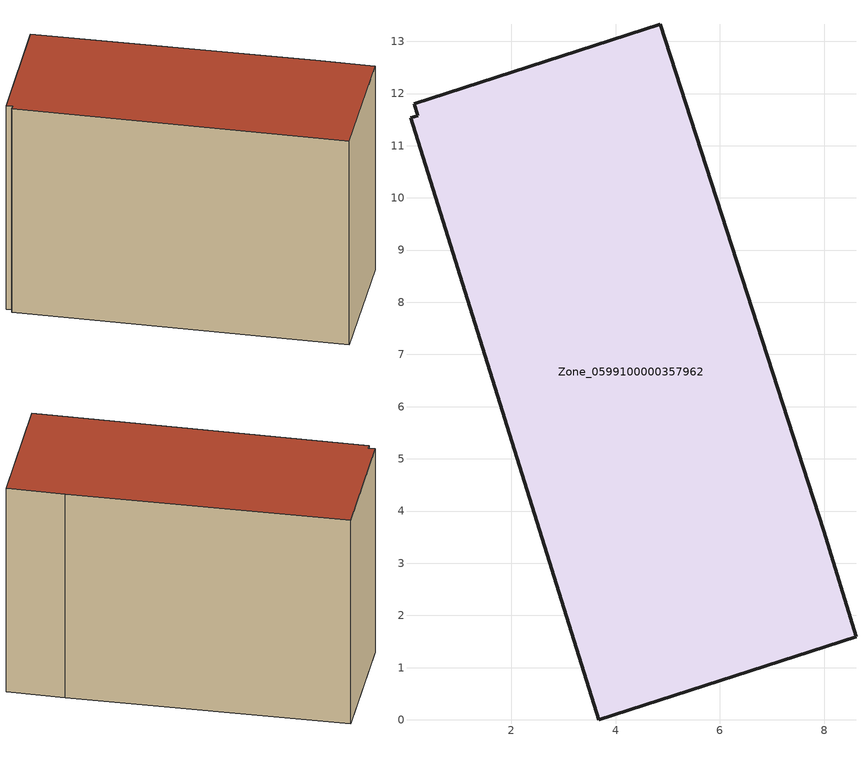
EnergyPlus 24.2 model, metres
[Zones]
Zone_0599100000357962
 floor ground (C_G): 3.68,0 0.07,11.54 0.21,11.58 0.14,11.81 4.85,13.33 7.99,3.62 8.61,1.6 z3.16
 wall outside (C_F): 3.68,0 8.61,1.6 7.99,3.62 4.85,13.33 0.14,11.81 0.21,11.58 0.07,11.54 3.68,0 z3.16:11.52
 roof outside (C_R): 0.07,11.54 3.68,0 8.61,1.6 7.99,3.62 4.85,13.33 0.14,11.81 0.21,11.58 z11.52
[BUILDING]
Pand.0599100000357962: North Axis=0; Terrain=City; Loads Convergence Tolerance Value=0.04; Temperature Convergence Tolerance Value=0.4; Solar Distribution=FullExterior; Maximum Number of Warmup Days=25; Minimum Number of Warmup Days=1
[Site:Location]
Rotterdam.The.Hague.AP_ZH_NLD Design_Conditions: Latitude=51.96; Longitude=4.45; Time Zone=1; Elevation=-4.5
[SITE:GROUNDTEMPERATURE:BUILDINGSURFACE]
18, 18, 18, 18, 18, 18, 18, 18, 18, 18, 18, 18
[MATERIAL] Thermal Absorptance=0.9; Solar Absorptance=0.7; Visible Absorptance=0.7
Name | Roughness | Thickness | Conductivity | Density | Specific Heat
G.TI.1992-2005 | MediumSmooth | 0.15 | 0.06 | 540 | 1210
F.TI.1992-2005 | Rough | 0.3 | 0.12 | 1920 | 840
R.TI.1992-2005 | MediumRough | 0.2 | 0.08 | 1500 | 1000
[CONSTRUCTION]
C_G: G.TI.1992-2005
C_F: F.TI.1992-2005
C_R: R.TI.1992-2005
[ZONE]
Zone_0599100000357962: Type=1; Multiplier=1; Ceiling Height=Autocalculate; Volume=Autocalculate; Floor Area=autocalculate; Part of Total Floor Area=Yes
[ZONEINFILTRATION:DESIGNFLOWRATE]
Infil_Zone_0599100000357962: Zone or ZoneList or Space or SpaceList=Zone_0599100000357962; Schedule=AlwaysOn; Design Flow Rate Calculation Method=Flow/Area; Flow Rate per Floor Area=0.0015; Constant Term Coefficient=1; Temperature Term Coefficient=0; Velocity Term Coefficient=0; Velocity Squared Term Coefficient=0
[HVACTEMPLATE:ZONE:IDEALLOADSAIRSYSTEM]
Zone_0599100000357962: Maximum Heating Supply Air Temperature=50; Minimum Cooling Supply Air Temperature=13; Maximum Heating Supply Air Humidity Ratio=0.0156; Minimum Cooling Supply Air Humidity Ratio=0.0077; Heating Limit=NoLimit; Cooling Limit=NoLimit; Dehumidification Control Type=ConstantSensibleHeatRatio; Cooling Sensible Heat Ratio=0.7; Dehumidification Setpoint=60; Humidification Control Type=None; Humidification Setpoint=30; Outdoor Air Method=None; Outdoor Air Flow Rate per Person=0.00944; Outdoor Air Flow Rate per Zone Floor Area=0; Outdoor Air Flow Rate per Zone=0; Demand Controlled Ventilation Type=None; Outdoor Air Economizer Type=NoEconomizer; Heat Recovery Type=None; Sensible Heat Recovery Effectiveness=0.7; Latent Heat Recovery Effectiveness=0.65
[ZONECONTROL:THERMOSTAT]
ThermostatControl_Zone_0599100000357962: Zone or ZoneList=Zone_0599100000357962; Control Type Schedule=DualSetpointControlType; Control 1=Thermostat_Zone_0599100000357962; Temperature Difference Between Cutout And Setpoint=0
[THERMOSTATSETPOINT:DUALSETPOINT]
Thermostat_Zone_0599100000357962: Heating Setpoint Temperature Schedule=HeatingSetpoint_Zone_0599100000357962; Cooling Setpoint Temperature Schedule=CoolingSetpoint_Zone_0599100000357962
[SCHEDULE:COMPACT]
HeatingSetpoint_Zone_0599100000357962: Through: 12/31, For: AllDays, Until: 24:00, 21
CoolingSetpoint_Zone_0599100000357962: Through: 12/31, For: AllDays, Until: 24:00, 24
DualSetpointControlType: Through: 12/31, For: AllDays, Until: 24:00, 4
AlwaysOn: Through: 12/31, For: AllDays, Until: 24:00, 1
